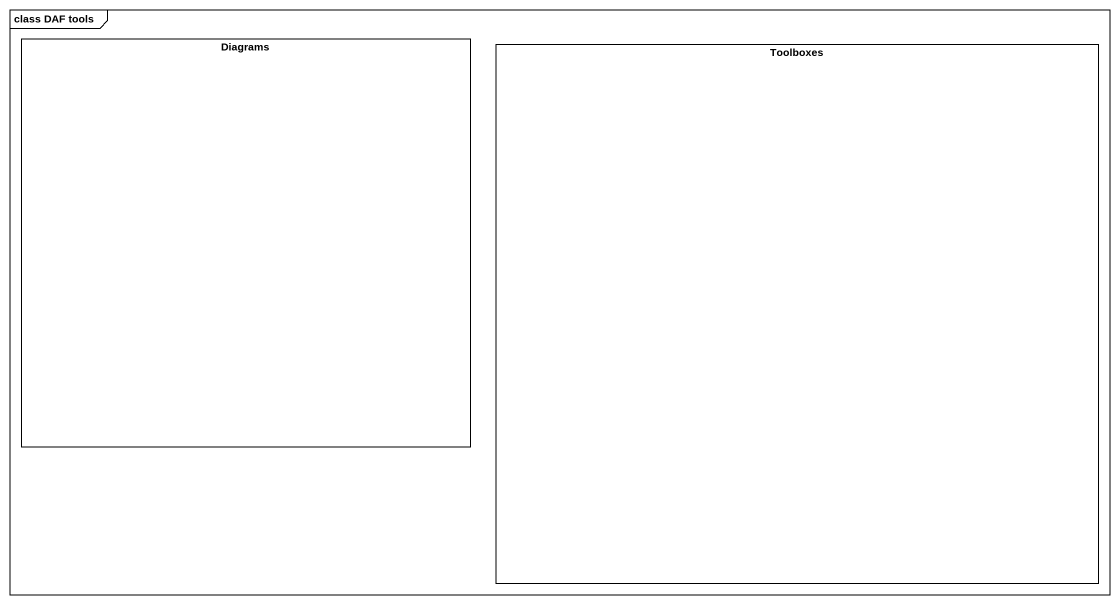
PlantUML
@startuml
mainframe class DAF tools
rectangle Diagrams
rectangle Toolboxes
@enduml
